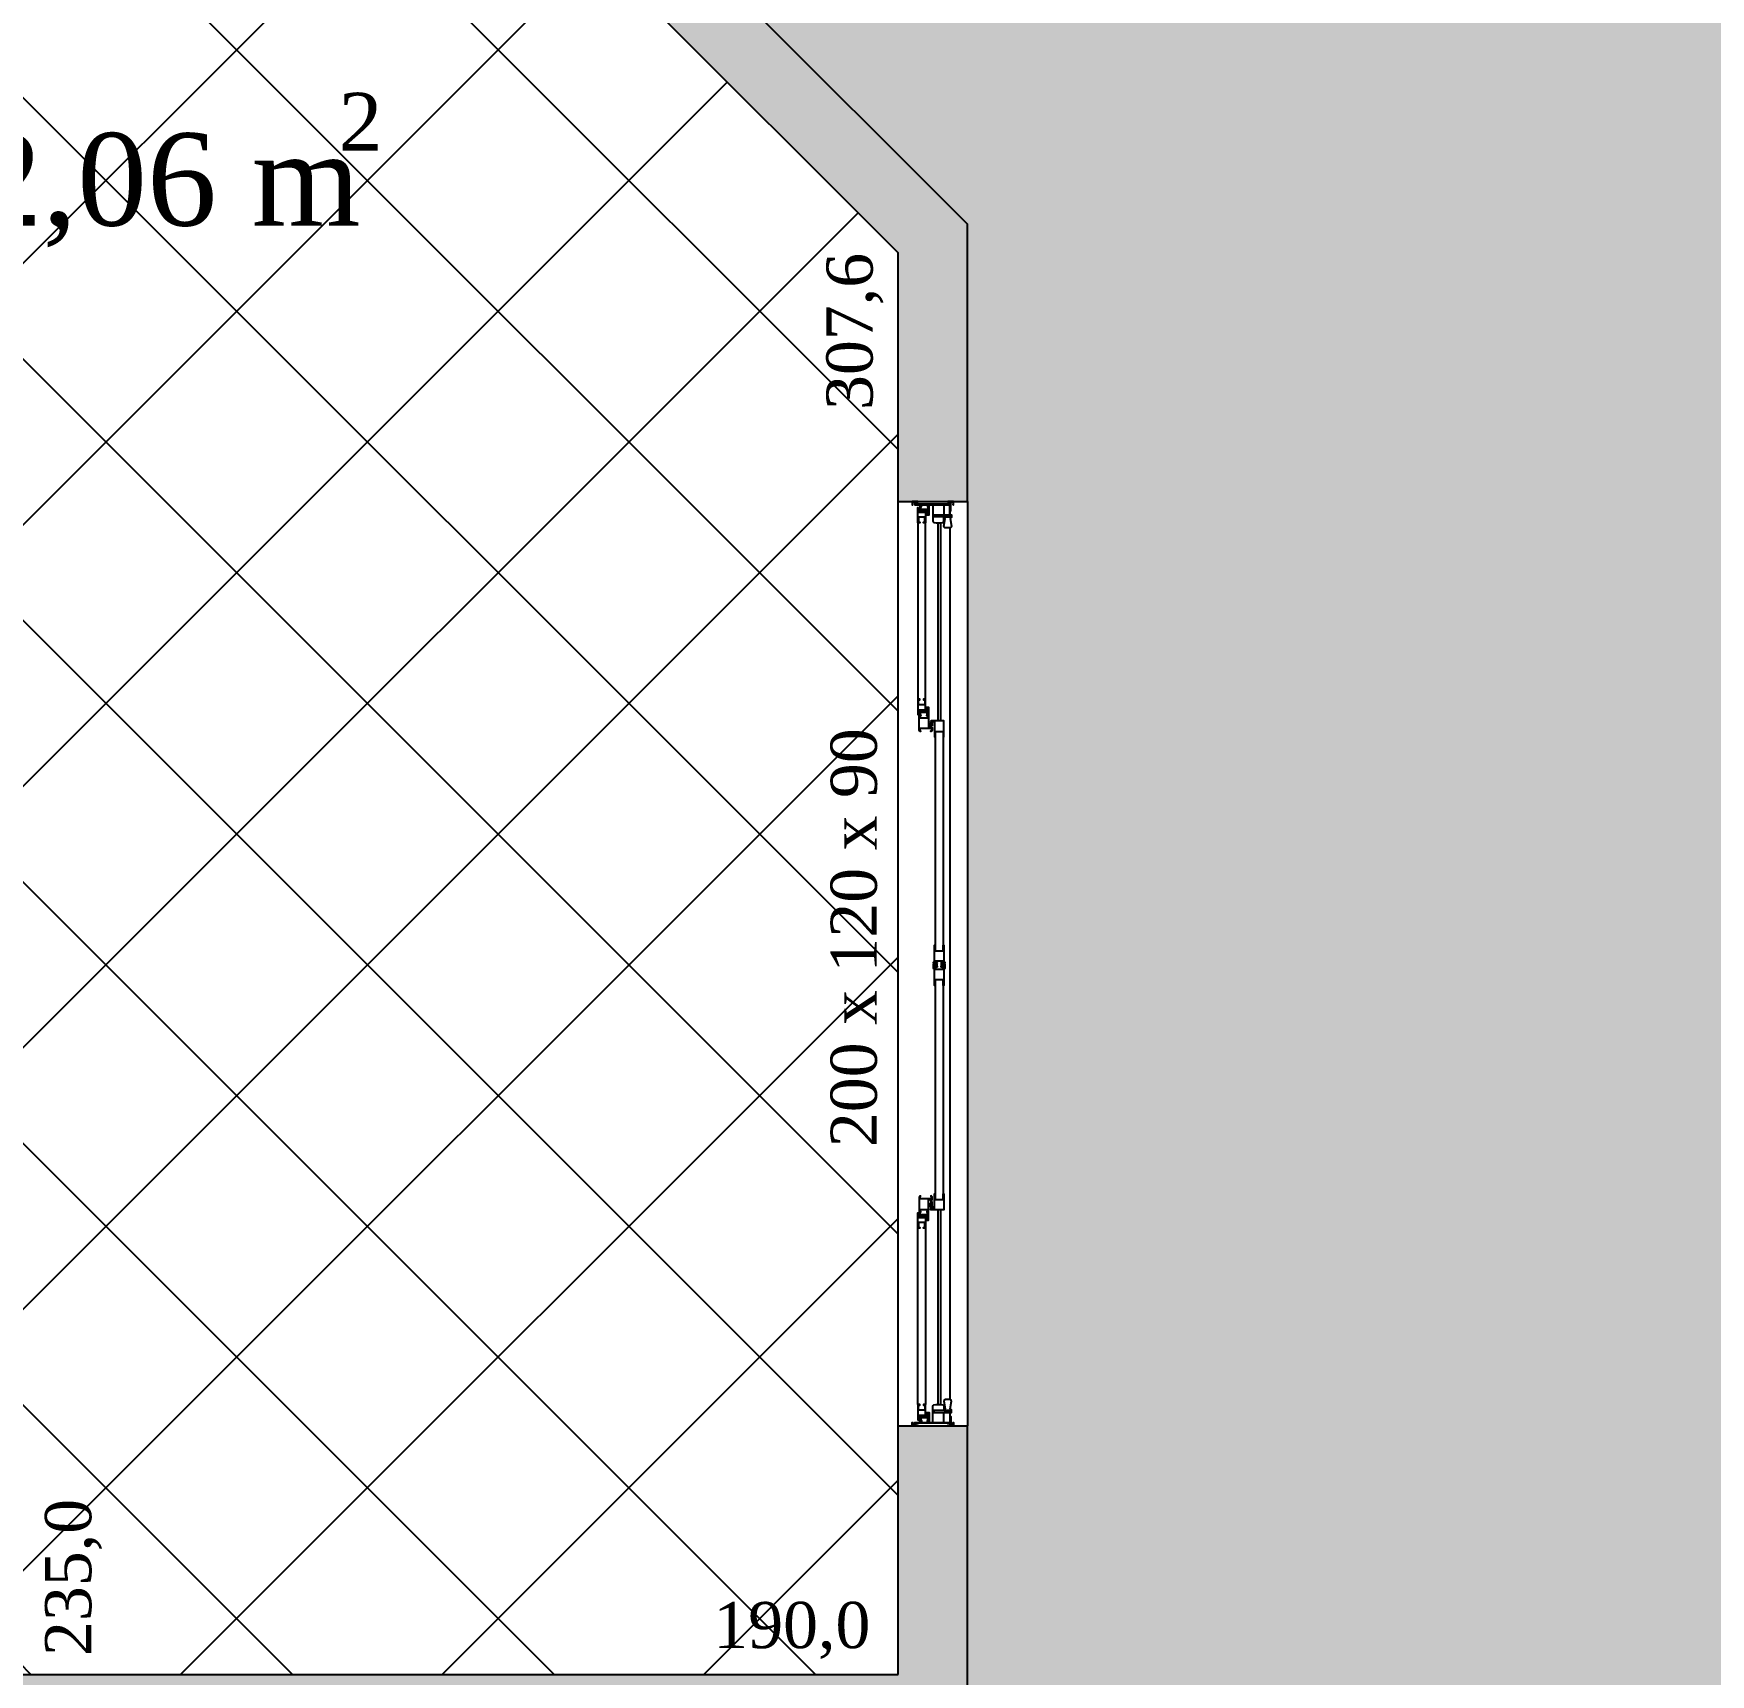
# Model space of a CAD drawing. Header units: millimetres. Extents: x 5728 to 12128, y -948 to 8052.
# Drawn here: x 8526.2 to 8888.9, y 1317.3 to 1672.3 of the extents above; entities that cross this region are included whole.
import ezdxf
from ezdxf.enums import TextEntityAlignment as Align

# ---------------------------------------------------------------- set-up
doc = ezdxf.new("R2010")
doc.units = ezdxf.units.MM
doc.header["$MEASUREMENT"] = 0
for name, color, linetype in [('001 - 0.150 Color', 1, 'Continuous'), ('004 - 0.150 Color', 4, 'Continuous'), ('005 - 0.350 Color', 5, 'Continuous'), ('007 - 0.200', 7, 'Continuous'), ('252 - 0.150 Color', 252, 'Continuous'), ('253 - 0.150 Color', 253, 'Continuous')]:
    doc.layers.add(name, color=color, linetype=linetype)
doc.styles.add('style4', font='romantic.ttf')

msp = doc.modelspace()

# ---------------------------------------------------------------- hatches: boundary and pattern name
at = {"layer": '005 - 0.350 Color', "ltscale": 2.5}
for points in [[(8543.233044741823, 1816.063173190662), (8543.23304474182, 1915.425922388492), (8528.233044741824, 1915.425922388492), (8516.056507561389, 1908.39579536957), (8523.556507561389, 1895.405414312803), (8528.233044741824, 1898.105414312802), (8528.233044741823, 1809.849969755066), (8713.233044741823, 1624.849969755063), (8713.233044741823, 1571.063173190658), (8728.233044741823, 1571.063173190659), (8728.233044741823, 1631.063173190658)], [(8728.233044741823, 1371.063173190659), (8713.233044741823, 1371.063173190659), (8713.233044741823, 1317.276376626253), (8523.233044741823, 1317.276376626252), (8523.23304474182, 1462.276376626249), (8508.233044741823, 1462.276376626249), (8508.23304474182, 1317.276376626253), (8473.233044741824, 1317.276376626252), (8473.233044741824, 1312.546679253683, -0.003026302021422217), (8473.233044741824, 1312.546073998822), (8473.233044741824, 1302.276376626252), (8728.233044741823, 1302.276376626252)]]:
    msp.add_hatch(color=256, dxfattribs=at).paths.add_polyline_path(points)
at = {"layer": '252 - 0.150 Color', "ltscale": 2.5}
h = msp.add_hatch(dxfattribs=at)
h.set_pattern_fill('AR-B816C', color=256, scale=0.07559055, style=0)
h.set_pattern_definition([(0, (0, 0), (15.35999976, 15.35999976), [29.99999953125, -0.71999998875]), (0, (-15.35999976, 0.71999998875), (15.35999976, 15.35999976), [29.99999953125, -0.71999998875]), (90, (0, 0), (-15.35999976, 15.35999976), [-16.07999974875, 14.63999977125]), (90, (-0.71999998875, 0), (-15.35999976, 15.35999976), [-16.07999974875, 14.63999977125])])
h.paths.add_polyline_path([(9123.742578578742, 1713.190839796453), (8646.36899509199, 1712.92722284049), (8728.233044741823, 1631.063173190657), (8728.233044741823, 1571.063173190659), (8728.233044741823, 1371.063173190658), (8728.233044741823, 1302.276376626252), (8728.233044741823, 690.784825432089), (9761.502547793785, 690.784825432089), (9861.094782966307, 768.5333625886352), (9854.941770702375, 776.4162834070564), (9795.84957167101, 730.2848316355653, -0.4142135623735375), (9774.7954798633, 732.8781341927596), (9516.344430356536, 1063.941655301364, -0.4142135623731053), (9518.937732913737, 1084.995747109058), (9578.056218825972, 1131.147720235279)])
h.paths.add_polyline_path([(9491.678890527504, 1581.217000091631, -0.4142135623731053), (9494.272193084706, 1602.271091899325), (9553.390678996939, 1648.423065025544), (9502.672872026682, 1713.400094044983), (9123.742578578747, 1713.190839796453), (9578.056218825972, 1131.147720235279), (9637.174704738209, 1177.299693361502, -0.4142135623728976), (9658.228796545893, 1174.706390804291), (9916.679846052748, 843.6428696956646, -0.4142135623723839), (9914.086543495516, 822.5887778880002), (9854.941770702375, 776.4162834070552), (9861.094782966304, 768.5333625886348), (9978.90284429949, 860.5024244139572), (9718.621181804092, 1193.839645553579), (9836.429243137272, 1285.808707378899), (9830.27623087334, 1293.691628197321), (9771.184031841978, 1247.560176425832, -0.4142135623735371), (9750.129940034269, 1250.153478983026)])
h.paths.add_polyline_path([(9693.955641975062, 1711.114990343843), (9697.020228793945, 1713.507417240825), (9502.672872026678, 1713.400094044983), (9553.390678996937, 1648.423065025543), (9612.509164909177, 1694.575038151769, -0.4142135623728976), (9633.563256716861, 1691.981735594558), (9892.014306223717, 1360.918214485931, -0.4142135623723871), (9889.421003666484, 1339.864122678267), (9830.27623087334, 1293.691628197321), (9836.429243137274, 1285.8087073789), (9954.237304470462, 1377.777769204224)])
at = {"layer": '253 - 0.150 Color', "ltscale": 2.5}
h = msp.add_hatch(dxfattribs=at)
h.set_pattern_fill('NET', color=256, scale=12.5984, angle=45, style=0)
h.set_pattern_definition([(45, (0, 0), (-28.2842146789194, 28.2842146789194), []), (135, (0, 0), (-28.2842146789194, -28.2842146789194), [])])
h.paths.add_polyline_path([(8443.22377110312, 1866.345795369569), (8448.723771103118, 1856.819515927939), (8448.117553320468, 1856.469515927939), (8450.117553320464, 1853.005414312812, 0.235702045158461), (8515.399585623227, 1813.005414312802), (8515.399585623227, 1893.0054143128), (8519.399585623225, 1893.005414312799), (8517.399585623225, 1896.469515927939), (8516.793367840575, 1896.119515927939), (8511.293367840573, 1905.645795369567)])
h.paths.add_polyline_path([(8450.117553320482, 1853.005414312782, -0.414213562365363), (8449.751527916686, 1851.63938890902), (8446.28742630155, 1849.639388909018, -0.414213562374188), (8444.921400897763, 1850.005414312806), (8378.233044741823, 1811.50287393436), (8378.233044741823, 1552.276376626252), (8523.233044741823, 1552.276376626252), (8523.233044741823, 1532.376376626249, -0.4142135623733616), (8524.233044741823, 1531.376376626248), (8524.233044741819, 1527.376376626248, -0.4142135623728287), (8523.233044741819, 1526.376376626249), (8512.233044741819, 1526.376376626249), (8512.233044741819, 1527.07637662625), (8508.233044741823, 1527.07637662625), (8508.233044741819, 1523.07637662625), (8448.23304474182, 1523.07637662625, 0.3932262156300803), (8508.233044740078, 1467.07637662625), (8512.233044741819, 1467.076376626248), (8512.233044741819, 1467.776376626249), (8523.233044741823, 1467.776376626251, -0.4142135623730952), (8524.233044741823, 1466.776376626251), (8524.233044741823, 1462.776376626251, -0.4142135623730951), (8523.233044741823, 1461.776376626251), (8523.233044741823, 1317.276376626252), (8713.233044741823, 1317.276376626252), (8713.233044741823, 1371.063173190659), (8713.233044741823, 1571.063173190658), (8713.233044741823, 1624.849969755063), (8528.233044741823, 1809.849969755064), (8528.233044741823, 1898.105414312802), (8524.595738045931, 1896.005414312804, -0.4142135623732772), (8524.229712642147, 1894.639388909019), (8520.76561102701, 1892.639388909017, -0.4142135623729972), (8519.399585623227, 1893.005414312801), (8519.399585623227, 1813.005414312801), (8515.399585623223, 1813.005414312803, -0.2357020451583418)])
h.paths.add_polyline_path([(8515.024053551679, 1836.732454331576), (8515.024053551679, 1893.618549006133), (8499.691213314989, 1893.618549006133), (8499.691213314989, 1836.732454331576)], flags=25)
h.paths.add_polyline_path([(8389.386204028187, 1794.127343077773), (8423.45712949216, 1813.798201065938), (8414.370591030622, 1829.536547346252), (8380.299665566648, 1809.865689358086)], flags=24)
h.paths.add_polyline_path([(8514.304840299881, 1794.579726851195), (8542.155014928714, 1766.729552222361), (8555.099462291411, 1779.673999585058), (8527.249287662578, 1807.524174213892)], flags=24)
h.paths.add_polyline_path([(8427.310069618745, 1674.550675581917), (8620.87515837614, 1674.550675581917), (8620.87515837614, 1712.827302800852), (8427.310069618745, 1712.827302800852)], flags=24)
h.paths.add_polyline_path([(8439.431291245777, 1620.417278388522), (8601.45791846471, 1620.417278388522), (8601.45791846471, 1657.029704424025), (8439.431291245777, 1657.029704424025)], flags=24)
h.paths.add_polyline_path([(8589.213451468991, 1643.85954901209), (8604.70901359917, 1643.85954901209), (8604.70901359917, 1662.60954901209), (8589.213451468991, 1662.60954901209)], flags=24)
h.paths.add_polyline_path([(8398.901654209278, 1553.203151774181), (8398.901654209278, 1592.633625146963), (8380.462305096851, 1592.633625146963), (8380.462305096851, 1553.203151774181)], flags=24)
h.paths.add_polyline_path([(8712.580648292118, 1588.514910583466), (8712.580648292118, 1627.901005258023), (8694.274435274367, 1627.901005258023), (8694.274435274367, 1588.514910583466)], flags=24)
h.paths.add_polyline_path([(8543.901654209278, 1318.203151774181), (8543.901654209278, 1357.633625146963), (8525.462305096851, 1357.633625146963), (8525.462305096851, 1318.203151774181)], flags=24)
h.paths.add_polyline_path([(8480.871266776176, 1552.787921591384), (8520.301740148956, 1552.787921591384), (8520.301740148956, 1571.22727070381), (8480.871266776176, 1571.22727070381)], flags=24)
h.paths.add_polyline_path([(8670.911947249548, 1317.828602064756), (8710.261059675584, 1317.828602064756), (8710.261059675584, 1336.023868336946), (8670.911947249548, 1336.023868336946)], flags=24)
h.paths.add_polyline_path([(8711.230772850877, 1429.724798130466), (8711.230772850877, 1523.652312923365), (8695.720417821292, 1523.652312923365), (8695.720417821292, 1429.724798130466)], flags=24)
h.paths.add_polyline_path([(8455.57665212879, 1506.295311537502), (8512.499729051868, 1506.295311537502), (8512.499729051868, 1521.73909851975), (8455.57665212879, 1521.73909851975)], flags=24)

# ---------------------------------------------------------------- linework, layer by layer
at = {"layer": '001 - 0.150 Color'}
for p, q in [((8713.233044741823, 1371.063173190658), (8713.233044741823, 1571.063173190658)), ((8728.233044741823, 1571.063173190658), (8728.233044741823, 1371.063173190658)), ((8723.133044741822, 1570.323173190656), (8723.133044741822, 1568.223173190658)), ((8724.423044741821, 1570.323173190656), (8724.423044741821, 1568.168173190657)), ((8724.423044741821, 1568.168173190657), (8724.423044741821, 1570.323173190656)), ((8721.803044741822, 1566.42490683225), (8721.803044741822, 1523.60509098207)), ((8722.383044741822, 1566.443986853072), (8722.383044741822, 1523.60509098207)), ((8724.423044741821, 1565.368173190658), (8724.423044741821, 1376.758173190658)), ((8721.803044741822, 1417.774184478123), (8721.803044741822, 1375.701439549066)), ((8722.383044741822, 1417.774184478123), (8722.383044741822, 1375.682359528244)), ((8723.133044741822, 1371.803173190658), (8723.133044741822, 1373.903173190658)), ((8724.423044741821, 1373.958173190658), (8724.423044741821, 1371.803173190658))]:
    msp.add_line(p, q, dxfattribs=at)
for points in [[(8719.79304474182, 1570.323173190657), (8719.79304474182, 1569.323173190657), (8719.933044741822, 1569.323173190657), (8719.933044741822, 1570.323173190657), (8724.45304474182, 1570.323173190657), (8724.45304474182, 1569.063173190658), (8724.593044741821, 1569.063173190658), (8724.593044741821, 1570.323173190657), (8724.64304474182, 1570.409775731036), (8724.593044741821, 1570.459775731037), (8724.593044741821, 1570.923173190659), (8725.093044741821, 1570.923173190659), (8725.093044741821, 1570.459775731037), (8725.04304474182, 1570.409775731036), (8725.093044741821, 1570.323173190657), (8725.23304474182, 1570.323173190657), (8725.23304474182, 1571.063173190658), (8723.95304474182, 1571.063173190658), (8723.95304474182, 1570.923173190659), (8724.45304474182, 1570.923173190659), (8724.45304474182, 1570.473173190658), (8717.013044741821, 1570.473173190658), (8717.013044741821, 1570.923173190659), (8717.513044741821, 1570.923173190659), (8717.513044741821, 1571.063173190658), (8716.23304474182, 1571.063173190658), (8716.23304474182, 1570.323173190657), (8716.37304474182, 1570.323173190657), (8716.423044741821, 1570.409775731036), (8716.37304474182, 1570.459775731037), (8716.37304474182, 1570.923173190659), (8716.87304474182, 1570.923173190659), (8716.87304474182, 1570.459775731037), (8716.823044741821, 1570.409775731036), (8716.87304474182, 1570.323173190657), (8717.89304474182, 1570.323173190657), (8717.89304474182, 1569.323173190657), (8718.03304474182, 1569.323173190657), (8718.03304474182, 1570.323173190657)], [(8719.79304474182, 1371.803173190658), (8719.79304474182, 1372.803173190658), (8719.933044741822, 1372.803173190658), (8719.933044741822, 1371.803173190658), (8724.45304474182, 1371.803173190658), (8724.45304474182, 1373.063173190658), (8724.593044741821, 1373.063173190658), (8724.593044741821, 1371.803173190658), (8724.64304474182, 1371.716570650279), (8724.593044741821, 1371.666570650279), (8724.593044741821, 1371.203173190658), (8725.093044741821, 1371.203173190658), (8725.093044741821, 1371.666570650279), (8725.04304474182, 1371.716570650279), (8725.093044741821, 1371.803173190658), (8725.23304474182, 1371.803173190658), (8725.23304474182, 1371.063173190658), (8723.95304474182, 1371.063173190658), (8723.95304474182, 1371.203173190658), (8724.45304474182, 1371.203173190658), (8724.45304474182, 1371.653173190658), (8717.013044741821, 1371.653173190658), (8717.013044741821, 1371.203173190658), (8717.513044741821, 1371.203173190658), (8717.513044741821, 1371.063173190658), (8716.23304474182, 1371.063173190658), (8716.23304474182, 1371.803173190658), (8716.37304474182, 1371.803173190658), (8716.423044741821, 1371.716570650279), (8716.37304474182, 1371.666570650279), (8716.37304474182, 1371.203173190658), (8716.87304474182, 1371.203173190658), (8716.87304474182, 1371.666570650279), (8716.823044741821, 1371.716570650279), (8716.87304474182, 1371.803173190658), (8717.89304474182, 1371.803173190658), (8717.89304474182, 1372.803173190658), (8718.03304474182, 1372.803173190658), (8718.03304474182, 1371.803173190658)]]:
    msp.add_lwpolyline(points, close=True, dxfattribs=at)
for points in [[(8719.118044741821, 1568.973173190658), (8719.118044741821, 1566.463173190658), (8718.718044741821, 1566.463173190658), (8718.718044741821, 1566.583173190659), (8718.99804474182, 1566.583173190659), (8718.99804474182, 1567.663173190657), (8717.638044741821, 1567.663173190657), (8717.638044741821, 1566.583173190659), (8717.91804474182, 1566.583173190659), (8717.91804474182, 1566.463173190658), (8717.51804474182, 1566.463173190658), (8717.51804474182, 1569.773173190657), (8717.638044741821, 1569.773173190657)], [(8717.638044741821, 1569.773173190657), (8717.638044741821, 1568.773173190657), (8718.99804474182, 1568.773173190657), (8718.99804474182, 1568.973173190658), (8719.118044741821, 1568.973173190658)], [(8720.933044741822, 1567.768173190658), (8720.933044741822, 1568.168173190658), (8724.738062455624, 1568.168173190658), (8724.738062455624, 1567.768173190658), (8720.933044741822, 1567.768173190658)], [(8717.638044741821, 1524.973173190658), (8717.638044741821, 1525.973173190658), (8718.99804474182, 1525.973173190658), (8718.99804474182, 1525.773173190657), (8719.118044741821, 1525.773173190657), (8719.118044741821, 1528.283173190658), (8718.718044741821, 1528.283173190658), (8718.718044741821, 1528.163173190657), (8718.99804474182, 1528.163173190657), (8718.99804474182, 1527.083173190659), (8717.638044741821, 1527.083173190659), (8717.638044741821, 1528.163173190657), (8717.91804474182, 1528.163173190657), (8717.91804474182, 1528.283173190658), (8717.51804474182, 1528.283173190658), (8717.51804474182, 1524.973173190658), (8717.638044741821, 1524.973173190658)], [(8717.638044741821, 1417.153173190658), (8717.638044741821, 1416.153173190658), (8718.99804474182, 1416.153173190658), (8718.99804474182, 1416.353173190657), (8719.118044741821, 1416.353173190657), (8719.118044741821, 1413.843173190657), (8718.718044741821, 1413.843173190657), (8718.718044741821, 1413.963173190658), (8718.99804474182, 1413.963173190658), (8718.99804474182, 1415.043173190658), (8717.638044741821, 1415.043173190658), (8717.638044741821, 1413.963173190658), (8717.91804474182, 1413.963173190658), (8717.91804474182, 1413.843173190657), (8717.51804474182, 1413.843173190657), (8717.51804474182, 1417.153173190658), (8717.638044741821, 1417.153173190658)], [(8719.118044741821, 1373.153173190658), (8719.118044741821, 1375.663173190657), (8718.718044741821, 1375.663173190657), (8718.718044741821, 1375.543173190658), (8718.99804474182, 1375.543173190658), (8718.99804474182, 1374.463173190658), (8717.638044741821, 1374.463173190658), (8717.638044741821, 1375.543173190658), (8717.91804474182, 1375.543173190658), (8717.91804474182, 1375.663173190657), (8717.51804474182, 1375.663173190657), (8717.51804474182, 1372.353173190657), (8717.638044741821, 1372.353173190657)], [(8717.638044741821, 1372.353173190657), (8717.638044741821, 1373.353173190657), (8718.99804474182, 1373.353173190657), (8718.99804474182, 1373.153173190658), (8719.118044741821, 1373.153173190658)], [(8720.933044741822, 1374.358173190657), (8720.933044741822, 1373.958173190659), (8724.738062455624, 1373.958173190659), (8724.738062455624, 1374.358173190657), (8720.933044741822, 1374.358173190657)]]:
    msp.add_lwpolyline(points, dxfattribs=at)
for points in [[(8719.79304474182, 1569.203173190658), (8719.79304474182, 1568.993173190659), (8719.443044741822, 1568.993173190659), (8719.443044741822, 1568.748173190658), (8719.54304474182, 1568.748173190658), (8719.54304474182, 1568.873173190658), (8719.79304474182, 1568.873173190658), (8719.79304474182, 1568.323173190657), (8719.54304474182, 1568.323173190657), (8719.54304474182, 1568.448173190657), (8719.443044741822, 1568.448173190657), (8719.443044741822, 1568.203173190658), (8719.913044741821, 1568.203173190658), (8719.913044741821, 1569.323173190657), (8719.753044741821, 1569.323173190657), (8719.753044741821, 1569.473173190658), (8719.78304474182, 1569.473173190658), (8719.78304474182, 1569.723173190658), (8719.687780995147, 1570.078702333364, 0.9999999999999022), (8719.571869895992, 1570.047644047951), (8719.663044741821, 1569.707374890947), (8719.663044741821, 1569.323173190657), (8718.163044741821, 1569.323173190657), (8718.163044741821, 1569.707374890947), (8718.254219587649, 1570.047644047951, 0.9999999999999022), (8718.138308488495, 1570.078702333364), (8718.04304474182, 1569.723173190658), (8718.04304474182, 1569.473173190658), (8718.073044741821, 1569.473173190658), (8718.073044741821, 1569.323173190657), (8717.913044741821, 1569.323173190657), (8717.913044741821, 1569.203173190658)], [(8719.65304474182, 1525.543173190658), (8719.65304474182, 1525.753173190657), (8719.30304474182, 1525.753173190657), (8719.30304474182, 1525.998173190658), (8719.40304474182, 1525.998173190658), (8719.40304474182, 1525.873173190658), (8719.65304474182, 1525.873173190658), (8719.65304474182, 1526.423173190659), (8719.40304474182, 1526.423173190659), (8719.40304474182, 1526.298173190659), (8719.30304474182, 1526.298173190659), (8719.30304474182, 1526.543173190658), (8719.773044741822, 1526.543173190658), (8719.773044741822, 1525.423173190659), (8719.613044741822, 1525.423173190659), (8719.613044741822, 1525.273173190657), (8719.64304474182, 1525.273173190657), (8719.64304474182, 1525.023173190657), (8719.547780995146, 1524.667644047952, -0.9999999999999022), (8719.431869895992, 1524.698702333365), (8719.523044741822, 1525.038971490369), (8719.523044741822, 1525.423173190659), (8718.023044741822, 1525.423173190659), (8718.023044741822, 1525.038971490369), (8718.11421958765, 1524.698702333365, -0.9999999999999022), (8717.998308488495, 1524.667644047952), (8717.90304474182, 1525.023173190657), (8717.90304474182, 1525.273173190657), (8717.933044741822, 1525.273173190657), (8717.933044741822, 1525.423173190659), (8717.773044741822, 1525.423173190659), (8717.773044741822, 1525.543173190658)], [(8720.62304474182, 1522.493173190659), (8720.523044741822, 1522.493173190659), (8720.523044741822, 1522.618173190659), (8720.39304474182, 1522.618173190659), (8720.39304474182, 1522.068173190657), (8720.523044741822, 1522.068173190657), (8720.523044741822, 1522.193173190657), (8720.62304474182, 1522.193173190657), (8720.62304474182, 1521.638173190659, -0.414213562373095), (8720.298044741821, 1521.313173190658), (8720.298044741821, 1521.433173190657), (8720.298044741821, 1521.433173190657, 0.414213562373095), (8720.503044741821, 1521.638173190659), (8720.503044741821, 1521.933173190657), (8717.89304474182, 1521.933173190657), (8717.89304474182, 1521.638173190659, 0.414213562373095), (8718.09804474182, 1521.433173190657), (8718.09804474182, 1521.433173190657), (8718.09804474182, 1521.313173190658), (8718.09804474182, 1521.313173190658, -0.414213562373095), (8717.773044741822, 1521.638173190659), (8717.773044741822, 1525.423173190659), (8717.89304474182, 1525.423173190659), (8717.89304474182, 1524.223173190658), (8719.65304474182, 1524.223173190658), (8719.65304474182, 1525.423173190659), (8719.773044741822, 1525.423173190659), (8719.773044741822, 1522.053173190658), (8720.22304474182, 1522.053173190658), (8720.285559261007, 1522.753173190657), (8720.44704474182, 1522.753173190657), (8720.503271978148, 1523.398390155581, -0.9573909756973761), (8720.62304474182, 1523.393173190658)], [(8720.243044741821, 1522.145034146068, 0.957390975697331), (8720.362817505493, 1522.139817181146), (8720.415066100686, 1522.739431386206, -0.3889791748039534), (8720.46487735335, 1522.78509098207), (8720.542912458472, 1522.78509098207, 0.3908495885507807), (8720.592750848426, 1522.83107415661), (8720.639338635216, 1523.409107807529, -0.3908495885507814), (8720.68917702517, 1523.455090982069), (8721.04304474182, 1523.455090982069, -0.414213562373095), (8721.093044741821, 1523.405090982069), (8721.093044741821, 1520.11509098207), (8721.21304474182, 1520.11509098207), (8721.21304474182, 1521.315090982069), (8722.97304474182, 1521.315090982069), (8722.97304474182, 1520.11509098207), (8723.093044741821, 1520.11509098207), (8723.093044741821, 1523.60509098207), (8720.413044741821, 1523.60509098207, 0.414213562373095), (8720.243044741821, 1523.43509098207), (8720.243044741821, 1523.330090982069), (8720.343044741821, 1523.330090982069), (8720.343044741821, 1523.455090982069), (8720.47304474182, 1523.455090982069), (8720.47304474182, 1522.905090982069), (8720.343044741821, 1522.905090982069), (8720.343044741821, 1523.030090982069), (8720.243044741821, 1523.030090982069)], [(8721.262750369306, 1471.57709098207), (8721.045105708365, 1471.359446321129, 0.6681786379194151), (8721.080461047424, 1471.27409098207), (8721.64304474182, 1471.27409098207), (8721.64304474182, 1471.154090982069), (8721.495024315826, 1471.154090982069), (8721.536973335396, 1470.92409098207), (8721.613044741822, 1470.92409098207, -0.6681786379191053), (8721.634257945256, 1470.872877778635), (8721.559879605426, 1470.798499438803), (8721.642071017808, 1470.347856609924, -0.9999999999992887), (8721.524018465834, 1470.326325354214), (8721.37304474182, 1471.154090982069), (8720.89304474182, 1471.154090982069), (8720.89304474182, 1471.377090982071), (8721.093044741821, 1471.57709098207), (8721.093044741821, 1475.06709098207), (8721.21304474182, 1475.06709098207), (8721.21304474182, 1473.867090982069), (8722.97304474182, 1473.867090982069), (8722.97304474182, 1475.06709098207), (8723.093044741821, 1475.06709098207), (8723.093044741821, 1471.57709098207), (8723.29304474182, 1471.377090982071), (8723.29304474182, 1471.154090982069), (8722.81304474182, 1471.154090982069), (8722.662071017809, 1470.326325354214, -0.999999999999288), (8722.544018465835, 1470.347856609924), (8722.626209878217, 1470.798499438803), (8722.551831538385, 1470.872877778635, -0.6681786379192989), (8722.573044741821, 1470.92409098207), (8722.649116148245, 1470.92409098207), (8722.691065167815, 1471.154090982069), (8722.54304474182, 1471.154090982069), (8722.54304474182, 1471.27409098207), (8723.105628436217, 1471.27409098207, 0.6681786379194151), (8723.140983775276, 1471.359446321129), (8722.923339114335, 1471.57709098207)], [(8723.105628436217, 1470.154184478123), (8722.79304474182, 1470.154184478123), (8722.79304474182, 1470.274184478124), (8722.943044741822, 1470.274184478124), (8722.943044741822, 1470.399184478124), (8723.04304474182, 1470.399184478124), (8723.04304474182, 1470.274184478124), (8723.173044741821, 1470.274184478124), (8723.173044741821, 1470.824184478123), (8723.04304474182, 1470.824184478123), (8723.04304474182, 1470.699184478123), (8722.943044741822, 1470.699184478123), (8722.943044741822, 1470.944184478122), (8723.29304474182, 1470.944184478122), (8723.29304474182, 1470.051184478122), (8723.093044741821, 1469.851184478123), (8723.093044741821, 1466.361184478123), (8722.97304474182, 1466.361184478123), (8722.97304474182, 1467.561184478124), (8721.21304474182, 1467.561184478124), (8721.21304474182, 1466.361184478123), (8721.093044741821, 1466.361184478123), (8721.093044741821, 1469.851184478123), (8720.89304474182, 1470.051184478122), (8720.89304474182, 1470.944184478122), (8721.243044741821, 1470.944184478122), (8721.243044741821, 1470.699184478123), (8721.14304474182, 1470.699184478123), (8721.14304474182, 1470.824184478123), (8721.013044741821, 1470.824184478123), (8721.013044741821, 1470.274184478124), (8721.14304474182, 1470.274184478124), (8721.14304474182, 1470.399184478124), (8721.243044741821, 1470.399184478124), (8721.243044741821, 1470.274184478124), (8721.39304474182, 1470.274184478124), (8721.39304474182, 1470.154184478123), (8721.080461047424, 1470.154184478123, 0.6681786379193063), (8721.045105708365, 1470.068829139064), (8721.262750369306, 1469.851184478123), (8722.923339114335, 1469.851184478123), (8723.140983775276, 1470.068829139064, 0.668178637919306)], [(8720.62304474182, 1419.633173190658), (8720.523044741822, 1419.633173190658), (8720.523044741822, 1419.508173190658), (8720.39304474182, 1419.508173190658), (8720.39304474182, 1420.058173190657), (8720.523044741822, 1420.058173190657), (8720.523044741822, 1419.933173190657), (8720.62304474182, 1419.933173190657), (8720.62304474182, 1420.488173190658, 0.414213562373095), (8720.298044741821, 1420.813173190658), (8720.298044741821, 1420.693173190657), (8720.298044741821, 1420.693173190657, -0.414213562373095), (8720.503044741821, 1420.488173190658), (8720.503044741821, 1420.193173190657), (8717.89304474182, 1420.193173190657), (8717.89304474182, 1420.488173190658, -0.414213562373095), (8718.09804474182, 1420.693173190657), (8718.09804474182, 1420.693173190657), (8718.09804474182, 1420.813173190658), (8718.09804474182, 1420.813173190658, 0.414213562373095), (8717.773044741822, 1420.488173190658), (8717.773044741822, 1416.703173190658), (8717.89304474182, 1416.703173190658), (8717.89304474182, 1417.903173190658), (8719.65304474182, 1417.903173190658), (8719.65304474182, 1416.703173190658), (8719.773044741822, 1416.703173190658), (8719.773044741822, 1420.073173190657), (8720.22304474182, 1420.073173190657), (8720.285559261007, 1419.373173190658), (8720.44704474182, 1419.373173190658), (8720.503271978148, 1418.727956225734, 0.9573909756973761), (8720.62304474182, 1418.733173190657)], [(8721.21304474182, 1421.264184478123), (8721.21304474182, 1420.064184478123), (8722.97304474182, 1420.064184478123), (8722.97304474182, 1421.264184478123), (8723.093044741821, 1421.264184478123), (8723.093044741821, 1417.774184478124), (8720.413044741821, 1417.774184478124, -0.414213562373095), (8720.243044741821, 1417.944184478124), (8720.243044741821, 1418.049184478123), (8720.343044741821, 1418.049184478123), (8720.343044741821, 1417.924184478123), (8720.47304474182, 1417.924184478123), (8720.47304474182, 1418.474184478124), (8720.343044741821, 1418.474184478124), (8720.343044741821, 1418.349184478124), (8720.243044741821, 1418.349184478124), (8720.243044741821, 1419.234241314124, -0.9573909756982898), (8720.362817505493, 1419.239458279048), (8720.415066100686, 1418.639844073985, 0.3889791748039534), (8720.46487735335, 1418.594184478123), (8720.542912458472, 1418.594184478123, -0.3908495885507819), (8720.592750848426, 1418.548201303582), (8720.639338635216, 1417.970167652664, 0.3908495885507806), (8720.68917702517, 1417.924184478123), (8721.04304474182, 1417.924184478123, 0.414213562373095), (8721.093044741821, 1417.974184478124), (8721.093044741821, 1421.264184478123)], [(8719.65304474182, 1416.583173190659), (8719.65304474182, 1416.373173190658), (8719.30304474182, 1416.373173190658), (8719.30304474182, 1416.128173190657), (8719.40304474182, 1416.128173190657), (8719.40304474182, 1416.253173190657), (8719.65304474182, 1416.253173190657), (8719.65304474182, 1415.703173190658), (8719.40304474182, 1415.703173190658), (8719.40304474182, 1415.828173190658), (8719.30304474182, 1415.828173190658), (8719.30304474182, 1415.583173190659), (8719.773044741822, 1415.583173190659), (8719.773044741822, 1416.703173190658), (8719.613044741822, 1416.703173190658), (8719.613044741822, 1416.853173190657), (8719.64304474182, 1416.853173190657), (8719.64304474182, 1417.103173190657), (8719.547780995146, 1417.458702333363, 0.9999999999999022), (8719.431869895992, 1417.427644047952), (8719.523044741822, 1417.087374890948), (8719.523044741822, 1416.703173190658), (8718.023044741822, 1416.703173190658), (8718.023044741822, 1417.087374890948), (8718.11421958765, 1417.427644047952, 0.9999999999999022), (8717.998308488495, 1417.458702333363), (8717.90304474182, 1417.103173190657), (8717.90304474182, 1416.853173190657), (8717.933044741822, 1416.853173190657), (8717.933044741822, 1416.703173190658), (8717.773044741822, 1416.703173190658), (8717.773044741822, 1416.583173190659)], [(8719.79304474182, 1372.923173190659), (8719.79304474182, 1373.133173190658), (8719.443044741822, 1373.133173190658), (8719.443044741822, 1373.378173190657), (8719.54304474182, 1373.378173190657), (8719.54304474182, 1373.253173190657), (8719.79304474182, 1373.253173190657), (8719.79304474182, 1373.803173190658), (8719.54304474182, 1373.803173190658), (8719.54304474182, 1373.678173190658), (8719.443044741822, 1373.678173190658), (8719.443044741822, 1373.923173190659), (8719.913044741821, 1373.923173190659), (8719.913044741821, 1372.803173190658), (8719.753044741821, 1372.803173190658), (8719.753044741821, 1372.653173190658), (8719.78304474182, 1372.653173190658), (8719.78304474182, 1372.403173190658), (8719.687780995147, 1372.047644047951, -0.9999999999999022), (8719.571869895992, 1372.078702333364), (8719.663044741821, 1372.418971490368), (8719.663044741821, 1372.803173190658), (8718.163044741821, 1372.803173190658), (8718.163044741821, 1372.418971490368), (8718.254219587649, 1372.078702333364, -0.9999999999999022), (8718.138308488495, 1372.047644047951), (8718.04304474182, 1372.403173190658), (8718.04304474182, 1372.653173190658), (8718.073044741821, 1372.653173190658), (8718.073044741821, 1372.803173190658), (8717.913044741821, 1372.803173190658), (8717.913044741821, 1372.923173190659)]]:
    msp.add_lwpolyline(points, format="xyb", close=True, dxfattribs=at)
for points in [[(8720.73304474182, 1570.323173190657), (8720.73304474182, 1566.812571224366, 0.3573367531242458), (8720.974028348379, 1566.518433390511, 0.09933114856477364), (8722.892061135264, 1566.518433390511, 0.3573367531242669), (8723.13304474182, 1566.812571224366), (8723.13304474182, 1567.768173190658)], [(8723.160328447408, 1567.568173190657), (8723.160328447408, 1567.768173190658), (8724.738062455624, 1567.768173190658), (8724.738062455624, 1567.568173190657), (8724.661553617108, 1567.568173190657, 0.4530941053016927), (8724.512836887901, 1567.398594261824), (8724.735495914038, 1565.707331048323, -0.453094105301754), (8724.438062455625, 1565.368173190659), (8723.438062455625, 1565.368173190659, -0.453094105301754), (8723.140628997213, 1565.707331048323), (8723.363288023347, 1567.398594261824, 0.4530941053016928), (8723.214571294142, 1567.568173190657), (8723.160328447408, 1567.568173190657)], [(8720.73304474182, 1371.803173190658), (8720.73304474182, 1375.313775156949, -0.3573367531242458), (8720.974028348379, 1375.607912990803, -0.09933114856477364), (8722.892061135264, 1375.607912990803, -0.3573367531242669), (8723.13304474182, 1375.313775156949), (8723.13304474182, 1374.358173190657)], [(8723.160328447408, 1374.558173190657), (8723.160328447408, 1374.358173190657), (8724.738062455624, 1374.358173190657), (8724.738062455624, 1374.558173190657), (8724.661553617108, 1374.558173190657, -0.4530941053016927), (8724.512836887901, 1374.727752119491), (8724.735495914038, 1376.419015332991, 0.453094105301754), (8724.438062455625, 1376.758173190658), (8723.438062455625, 1376.758173190658, 0.453094105301754), (8723.140628997213, 1376.419015332991), (8723.363288023347, 1374.727752119491, -0.4530941053016928), (8723.214571294142, 1374.558173190657), (8723.160328447408, 1374.558173190657)]]:
    msp.add_lwpolyline(points, format="xyb", dxfattribs=at)
at = {"layer": '004 - 0.150 Color'}
for p, q in [((8717.518044741822, 1566.463173190657), (8717.518044741822, 1528.283173190657)), ((8721.243044741821, 1521.315090982069), (8721.243044741821, 1473.867090982068)), ((8722.943044741822, 1521.315090982069), (8722.943044741822, 1473.867090982068)), ((8717.518044741822, 1375.663173190656), (8717.518044741822, 1413.843173190657))]:
    msp.add_line(p, q, dxfattribs=at)
for points in [[(8719.118044741821, 1528.283173190658), (8719.118044741821, 1566.463173190658)], [(8721.21304474182, 1467.561184478124), (8721.21304474182, 1420.064184478123)], [(8722.97304474182, 1467.561184478124), (8722.97304474182, 1420.064184478123)], [(8719.118044741821, 1413.843173190657), (8719.118044741821, 1375.663173190657)]]:
    msp.add_lwpolyline(points, dxfattribs=at)
at = {"layer": '005 - 0.350 Color', "ltscale": 2.5}
for p, q in [((8543.233044741823, 1816.06317319066), (8728.233044741823, 1631.063173190658)), ((8528.233044741823, 1809.849969755063), (8713.233044741823, 1624.849969755063)), ((8728.233044741823, 1571.063173190659), (8728.233044741823, 1631.063173190658)), ((8713.233044741823, 1571.063173190658), (8713.233044741823, 1624.849969755063)), ((8713.233044741823, 1317.276376626252), (8713.233044741823, 1371.063173190659)), ((8728.233044741823, 1302.276376626252), (8728.233044741823, 1371.063173190659)), ((8523.233044741823, 1317.276376626252), (8713.233044741823, 1317.276376626252))]:
    msp.add_line(p, q, dxfattribs=at)
at = {"layer": '005 - 0.350 Color', "linetype": 'Continuous'}
for p, q in [((8713.233044741823, 1571.063173190658), (8728.233044741823, 1571.063173190658)), ((8713.233044741823, 1371.063173190659), (8728.233044741823, 1371.063173190659))]:
    msp.add_line(p, q, dxfattribs=at)

# ---------------------------------------------------------------- texts
at = {"layer": '007 - 0.200', "ltscale": 2.5, "style": 'style4'}
for s, height, p in [('2', 12.5, (8596.96123253408, 1659.48454901209)), ('A = 12,06 m', 20, (8520.444604855244, 1650.750118625208))]:
    msp.add_text(s, height=height, dxfattribs=at).set_placement(p, align=Align.TOP_CENTER)
msp.add_text('307,6', height=10, rotation=90, dxfattribs=at).set_placement((8710.713044741822, 1624.849969755064), align=Align.BOTTOM_RIGHT)
msp.add_text('200 x 120 x 90', height=10, rotation=90, dxfattribs=at).set_placement((8711.619086460345, 1476.688555526915), align=Align.BOTTOM_CENTER)
msp.add_text('235,0', height=10, rotation=90, dxfattribs=at).set_placement((8528.713044741822, 1321.276376626252), align=Align.TOP_LEFT)
msp.add_text('190,0', height=10, dxfattribs=at).set_placement((8707.228515296885, 1332.976531058839), align=Align.TOP_RIGHT)

doc.saveas('drawing.dxf')
